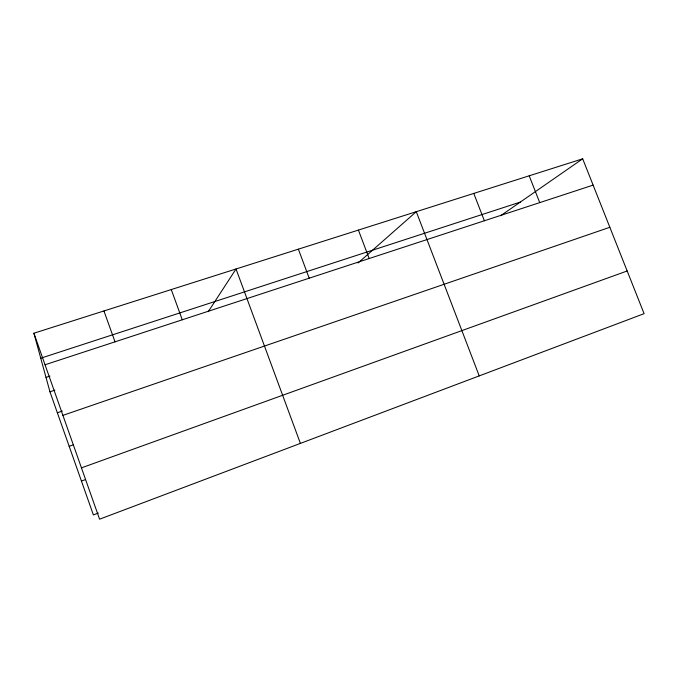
<?xml version="1.0" encoding="UTF-8"?>
<svg xmlns="http://www.w3.org/2000/svg" width="678" height="678" viewBox="0 0 678 678"><rect width="100%" height="100%" fill="white"/><g stroke="black" fill="none" stroke-linecap="round" stroke-linejoin="round"><path stroke-width="1.02" d="M208.256 311.668L236.029 268.98L300.396 443.395M358.06 262.979L416.284 211.689L479.227 375.892M500.661 215.723L582.682 158.805L644.1 313.66L99.581 519.195L33.9 333.22L582.682 158.805M98.318 513.068L93.386 514.924L49.952 391.799L33.9 333.22M81.436 481.049L85.386 479.609M81.453 467.862L627.175 270.98M69.181 446.319L73.131 444.921M62.91 415.368L609.844 227.283M57.35 412.766L62.291 411.071M49.952 391.799L54.893 390.138M46.002 377.392L49.952 376.087M45.045 364.772L593.123 185.119M40.748 358.204L520.28 202.103M529.204 175.805L539.73 202.62M473.778 193.416L484.38 220.765M358.408 230.088L369.179 258.53M298.362 249.173L309.21 278.183M171.271 289.565L182.272 319.787M103.946 310.956L115.023 341.839"/></g></svg>
